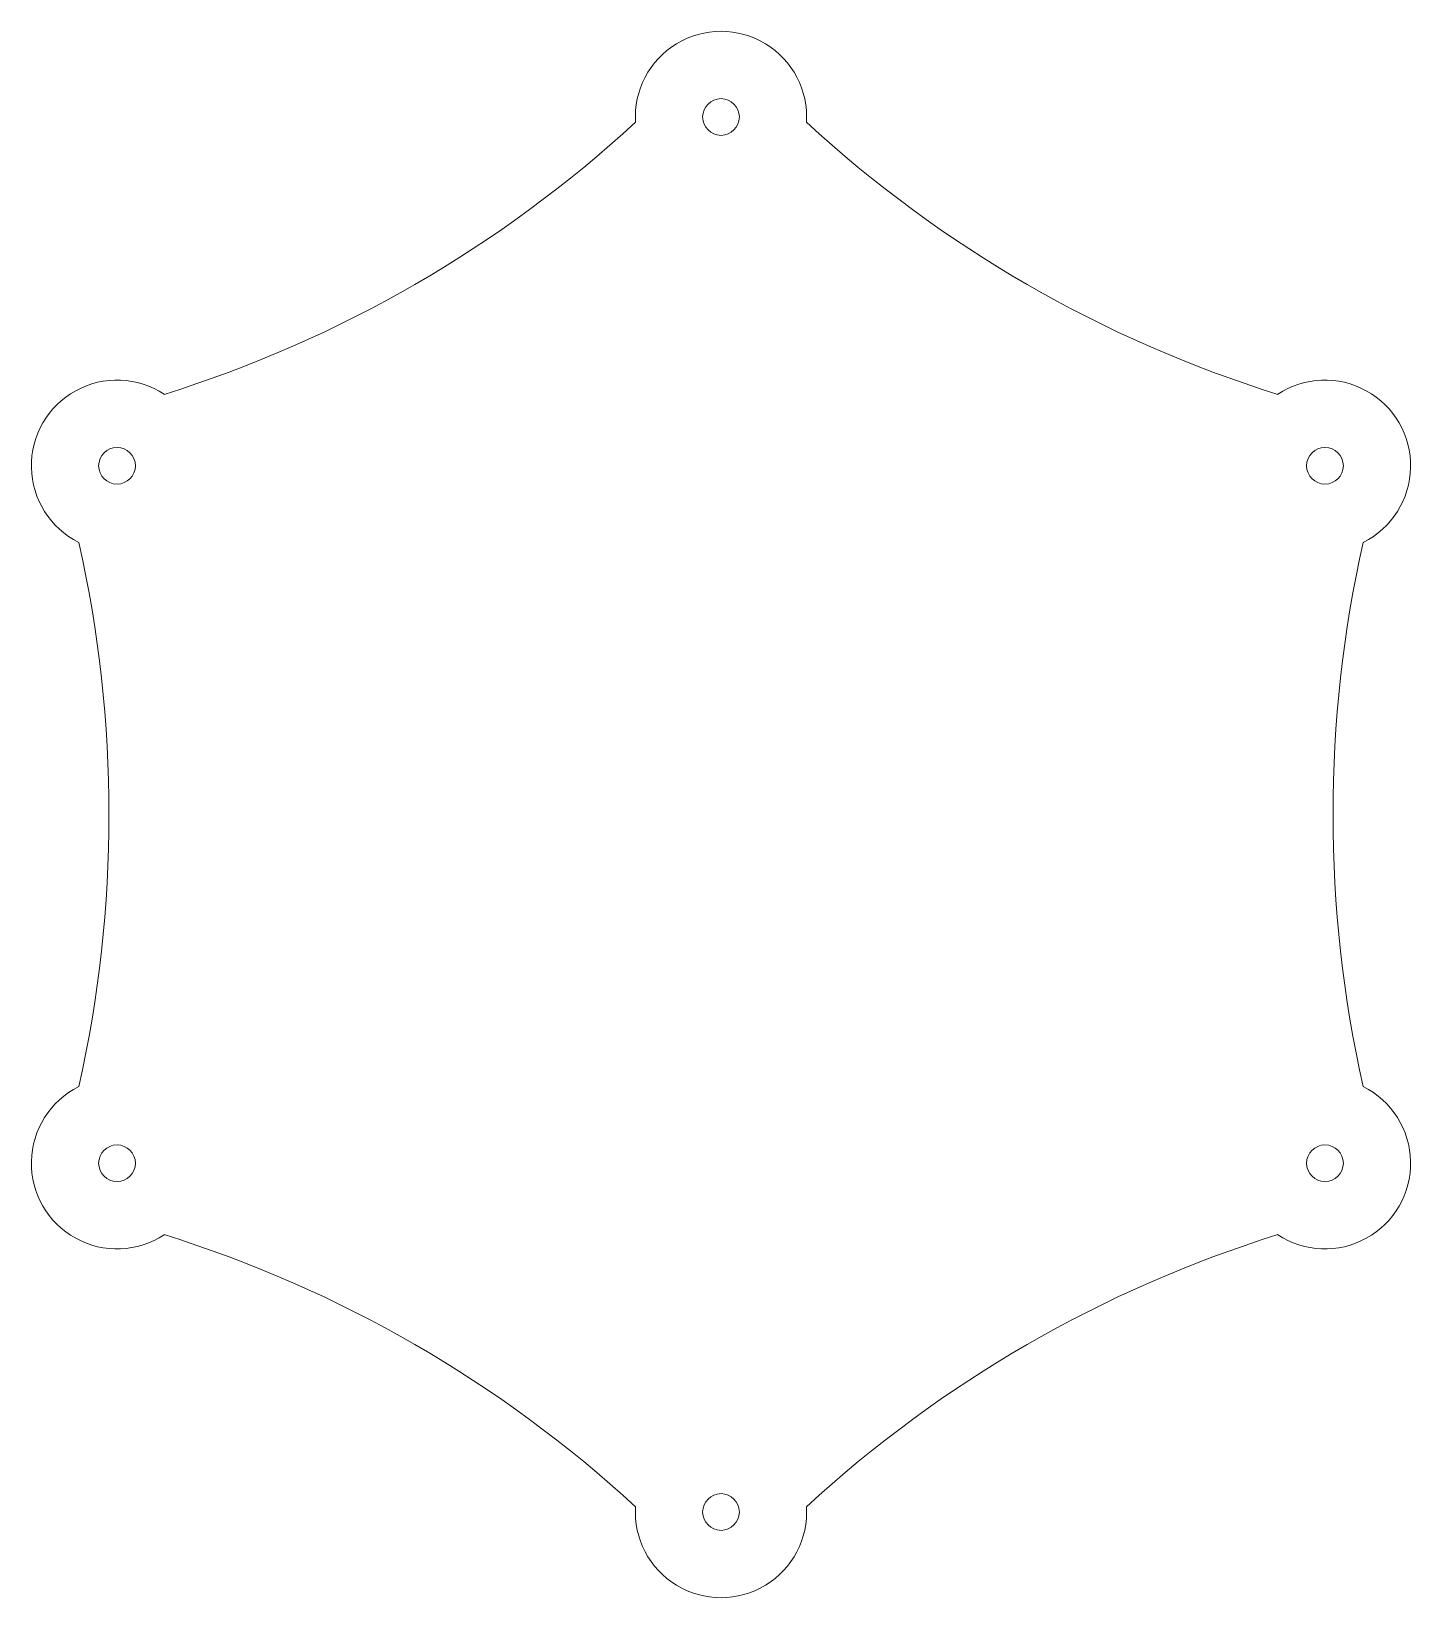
# Model space of a CAD drawing. Header units: millimetres. Extents: x -56 to 56, y -64 to 64.
import ezdxf

# ---------------------------------------------------------------- set-up
doc = ezdxf.new("R2010")
doc.units = ezdxf.units.MM

msp = doc.modelspace()

# ---------------------------------------------------------------- linework, layer by layer
at = {"color": 7, "linetype": 'Continuous', "lineweight": 15}
for centre in [(0, 57), (-49.36, 28.5), (49.36, 28.5), (-49.36, -28.5), (49.36, -28.5), (0, -57)]:
    msp.add_circle(centre, 1.5, dxfattribs=at)
for centre, radius, start, end in [((0, 57), 7, 356.4796, 183.5204), ((-75.88, 131.43), 101.74, 287.3761, 312.6239), ((75.88, 131.43), 101.74, 227.3761, 252.6239), ((-49.36, 28.5), 7, 56.4796, 243.5204), ((49.36, 28.5), 7, 296.4796, 123.5204), ((-151.76, 0), 101.74, 347.3761, 12.6239), ((151.76, 0), 101.74, 167.3761, 192.6239), ((-49.36, -28.5), 7, 116.4796, 303.5204), ((49.36, -28.5), 7, 236.4796, 63.5204), ((-75.88, -131.43), 101.74, 47.3761, 72.6239), ((75.88, -131.43), 101.74, 107.3761, 132.6239), ((0, -57), 7, 176.4796, 3.5204)]:
    msp.add_arc(centre, radius, start, end, dxfattribs=at)

doc.saveas('drawing.dxf')
